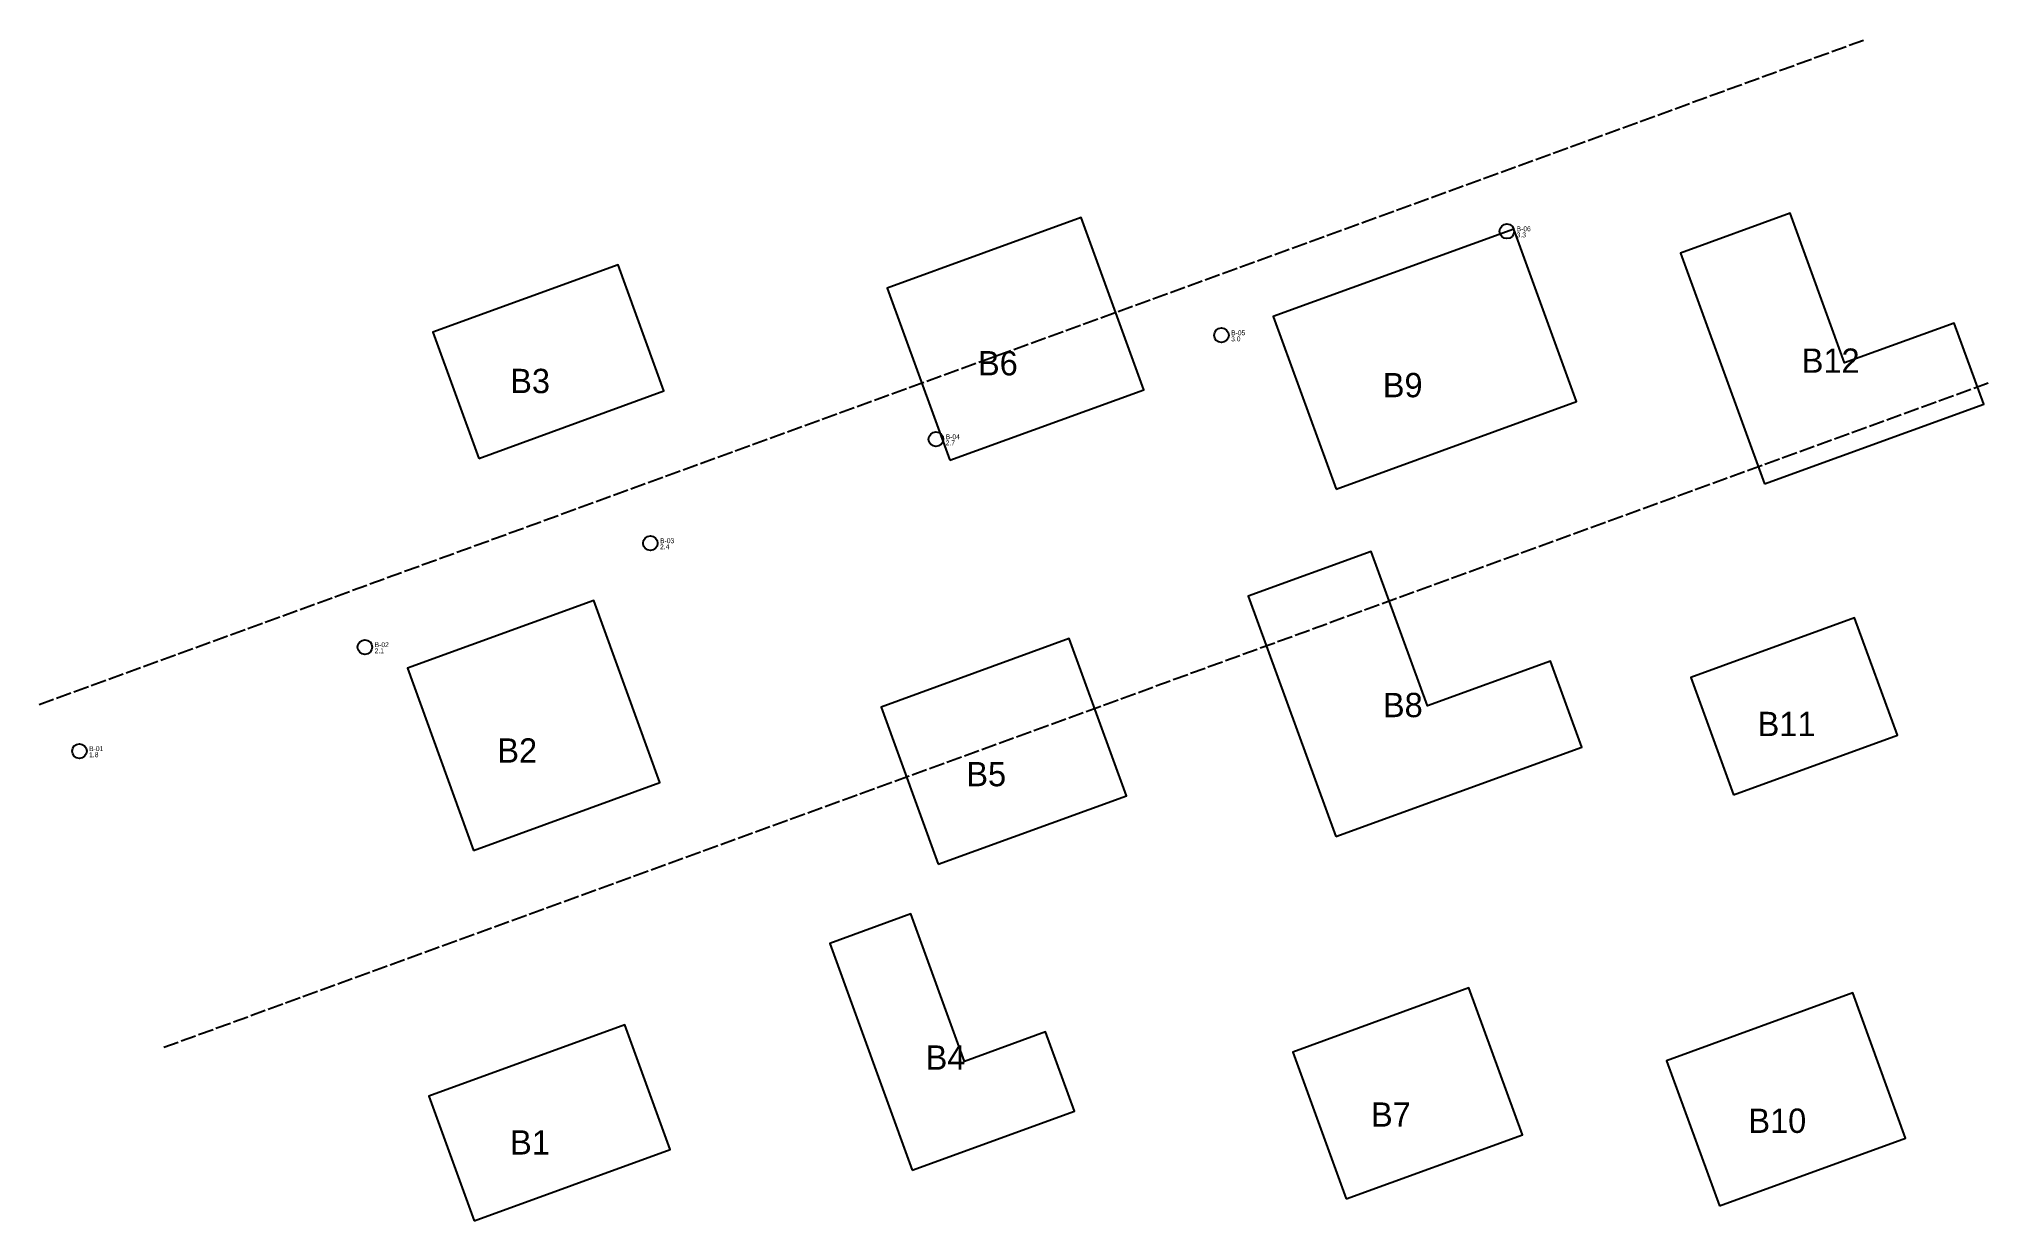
# Model space of a CAD drawing. Header units: metres. Extents: x 418186 to 418347, y 6472510 to 6472607.
import ezdxf

# ---------------------------------------------------------------- set-up
doc = ezdxf.new("R2010")
doc.units = ezdxf.units.M
doc.linetypes.add('DASHED', pattern=[1.524, 1.27, -0.254])
for name, color, linetype in [('BYGGNAD', 1, 'Continuous'), ('TEXT', 7, 'Continuous'), ('VA_BRUNN', 5, 'Continuous'), ('VAG', 3, 'DASHED')]:
    doc.layers.add(name, color=color, linetype=linetype)

# ---------------------------------------------------------------- blocks, each defined once
blk = doc.blocks.new('BRUNN')
blk.add_circle((0, 0), 0.6)
for tag, p in [('ID', (0.8, 0)), ('DJUP', (0.8, -0.5))]:
    blk.add_attdef(tag, p, '', height=0.4)

msp = doc.modelspace()

# ---------------------------------------------------------------- linework, layer by layer
at = {"layer": 'BYGGNAD'}
for points in [[(418328.4, 6472570.16), (418346.43, 6472576.72), (418344, 6472583.39), (418334.98, 6472580.11), (418330.5, 6472592.43), (418321.49, 6472589.15)], [(418261.36, 6472572.11), (418277.32, 6472577.91), (418272.17, 6472592.07), (418256.21, 6472586.27)], [(418293.14, 6472569.74), (418312.93, 6472576.95), (418307.77, 6472591.12), (418287.98, 6472583.92)], [(418222.6, 6472572.26), (418237.84, 6472577.81), (418234.06, 6472588.18), (418218.83, 6472582.63)], [(418293.12, 6472541.16), (418313.36, 6472548.52), (418310.79, 6472555.59), (418300.67, 6472551.91), (418296.04, 6472564.61), (418285.92, 6472560.93)], [(418222.18, 6472540.02), (418237.51, 6472545.6), (418232.06, 6472560.58), (418216.73, 6472555)], [(418325.85, 6472544.59), (418339.33, 6472549.5), (418335.81, 6472559.16), (418322.33, 6472554.25)], [(418260.41, 6472538.88), (418275.9, 6472544.51), (418271.19, 6472557.44), (418255.71, 6472551.81)], [(418258.26, 6472513.72), (418271.61, 6472518.58), (418269.24, 6472525.09), (418262.57, 6472522.66), (418258.15, 6472534.8), (418251.48, 6472532.37)], [(418293.98, 6472511.36), (418308.47, 6472516.64), (418304.08, 6472528.71), (418289.59, 6472523.43)], [(418324.68, 6472510.78), (418340.01, 6472516.36), (418335.66, 6472528.3), (418320.34, 6472522.72)], [(418222.22, 6472509.55), (418238.35, 6472515.42), (418234.61, 6472525.69), (418218.48, 6472519.82)]]:
    msp.add_lwpolyline(points, close=True, dxfattribs=at)
at = {"layer": 'VAG'}
for p, q in [((418186.42, 6472552.03), (418336.77, 6472606.75)), ((418196.68, 6472523.83), (418347.03, 6472578.56))]:
    msp.add_line(p, q, dxfattribs=at)

# ---------------------------------------------------------------- block references
at = {"layer": 'VA_BRUNN'}
for p, values in [((418307.2, 6472590.94), {'ID': 'B-06', 'DJUP': '3.3'}), ((418283.71, 6472582.39), {'ID': 'B-05', 'DJUP': '3.0'}), ((418260.22, 6472573.84), {'ID': 'B-04', 'DJUP': '2.7'}), ((418236.72, 6472565.29), {'ID': 'B-03', 'DJUP': '2.4'}), ((418213.23, 6472556.74), {'ID': 'B-02', 'DJUP': '2.1'}), ((418189.74, 6472548.19), {'ID': 'B-01', 'DJUP': '1.8'})]:
    msp.add_blockref('BRUNN', p, dxfattribs=at).add_auto_attribs(values)

# ---------------------------------------------------------------- texts
at = {"layer": 'TEXT'}
for s, p in [('B6', (418263.68, 6472579.09)), ('B12', (418331.46, 6472579.3)), ('B3', (418225.19, 6472577.63)), ('B9', (418296.99, 6472577.29)), ('B8', (418297, 6472550.98)), ('B11', (418327.83, 6472549.42)), ('B2', (418224.13, 6472547.24)), ('B5', (418262.72, 6472545.3)), ('B4', (418259.37, 6472521.99)), ('B7', (418296.02, 6472517.3)), ('B10', (418327.07, 6472516.79)), ('B1', (418225.18, 6472515.01))]:
    msp.add_text(s, height=2, dxfattribs=at).set_placement(p)

doc.saveas('drawing.dxf')
